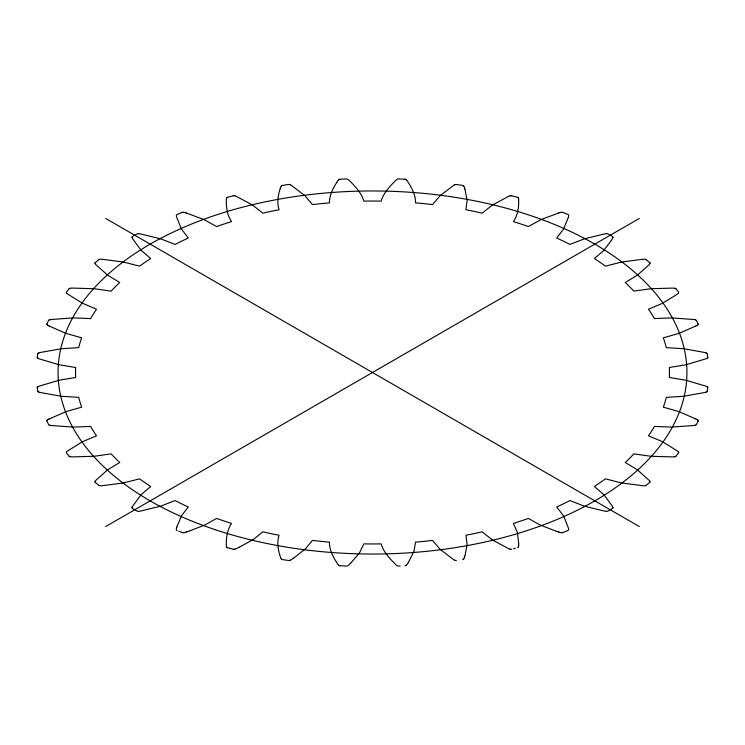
<?xml version="1.0" encoding="UTF-8"?>
<svg xmlns="http://www.w3.org/2000/svg" width="745" height="745" viewBox="0 0 745 745"><rect width="100%" height="100%" fill="white"/><g stroke="black" fill="none" stroke-linecap="round" stroke-linejoin="round"><path stroke-width="1.12" d="M518.678 544.921L518.697 543.925M518.678 545.163L518.669 545.414A13.922 8.037 0 0 1 518.464 546.895M518.697 543.803L517.449 532.535L513.445 523.409A296.957 171.443 0 0 0 528.391 518.427L539.911 524.908L555.789 531.064M37.25 357.442L37.818 353.717M707.75 387.558L707.182 391.283M176.928 526.78L181.556 515.689L188.308 506.982A296.957 171.443 0 0 1 175.094 500.575L160.65 506.162L141.056 510.94A13.922 8.037 0 0 1 138.57 511.331M176.863 527.032L176.537 528.13A13.922 8.037 0 0 0 176.304 529.611A2.235 1.294 0 0 0 176.91 530.487L177.31 530.58M568.388 217.112L568.463 216.869A13.922 8.037 0 0 0 568.696 215.389A2.235 1.294 0 0 0 568.09 214.513L562.708 212.409M568.314 217.354L563.648 228.957L556.692 238.018A296.957 171.443 0 0 1 569.906 244.425L584.35 238.838L603.944 234.06A13.922 8.037 0 0 1 606.43 233.669M464.601 556.953L464.917 555.975M464.526 557.195L464.442 557.446A13.922 8.037 0 0 1 463.79 558.88M280.204 188.662L280.558 187.554A13.922 8.037 0 0 1 281.21 186.12M280.167 188.783C278.006 195.479 276.786 202.938 279.086 209.755A296.957 171.443 0 0 0 262.864 213.163L252.611 205.061L237.031 196.708A13.922 8.037 0 0 0 234.926 195.842M464.954 555.854L467.106 544.632L465.914 535.245A296.957 171.443 0 0 0 482.136 531.837L492.389 539.939L507.969 548.292A13.922 8.037 0 0 0 510.074 549.158M46.87 324.066L48.555 320.452M698.13 420.934L696.445 424.548M611.431 240.281L612.297 238.875A13.922 8.037 0 0 0 612.967 237.441M611.356 240.402L603.506 250.739L594.342 258.524A296.957 171.443 0 0 1 605.434 266.161L621.33 262.1L642.069 259.362A13.922 8.037 0 0 1 644.63 259.223A2.235 1.294 0 0 1 646.139 259.577M336.824 182.311C332.903 188.448 329.299 195.395 329.458 202.864A296.957 171.443 0 0 0 312.453 204.596L304.789 195.59L291.956 185.794A13.922 8.037 0 0 0 290.15 184.732M336.898 182.199L337.578 181.147A13.922 8.037 0 0 1 338.658 179.796M408.409 562.335L413.903 551.505L415.542 542.136A296.957 171.443 0 0 0 432.547 540.404L440.211 549.41L453.044 559.206A13.922 8.037 0 0 0 454.85 560.268M408.325 562.456L407.422 563.853A13.922 8.037 0 0 1 406.342 565.204M69.127 288.762L66.389 292.152A2.235 1.294 0 0 0 66.603 293.046M675.873 456.238L678.611 452.848A2.235 1.294 0 0 0 678.397 451.954M350.867 562.95L359.435 552.939L363.867 543.878A296.957 171.443 0 0 0 381.133 543.878C383.554 552.101 389.672 558.573 395.66 564.449A13.922 8.037 0 0 0 397.132 565.669A2.235 1.294 0 0 0 398.556 566.107L400.195 565.976M350.653 563.164L349.34 564.449A13.922 8.037 0 0 1 347.868 565.669A2.235 1.294 0 0 1 346.444 566.107L339.962 565.725M95.202 262.687L98.927 259.623M649.798 482.313L646.073 485.377M675.072 295.625L661.709 303.699L648.476 309.203A296.957 171.443 0 0 1 654.38 318.571L671.72 317.901L692.831 319.419A13.922 8.037 0 0 1 695.327 319.791M675.352 295.439L676.991 294.284A13.922 8.037 0 0 0 678.481 293.074M293.921 557.884L305.357 548.888L312.453 540.404A296.957 171.443 0 0 0 329.458 542.136C329.309 550.089 333.341 557.39 337.578 563.853A13.922 8.037 0 0 0 338.658 565.204M293.642 558.07L291.956 559.206A13.922 8.037 0 0 1 290.15 560.268M132.452 236.556L137.033 233.911A2.235 1.294 0 0 1 138.551 233.716M612.548 508.444L607.967 511.089A2.235 1.294 0 0 1 606.449 511.284M105.706 526.538L639.294 218.462M49.114 418.997L66.081 411.594L81.68 407.17A296.957 171.443 0 0 1 78.681 397.355L61.397 396.275L41.068 392.662A13.922 8.037 0 0 1 38.731 392.038M695.886 326.003L678.918 333.406L663.32 337.83A296.957 171.443 0 0 1 666.319 347.645L683.603 348.725L703.932 352.338A13.922 8.037 0 0 1 706.269 352.962M239.517 547.109L253.468 539.38L262.864 531.837A296.957 171.443 0 0 0 279.086 535.245C276.646 542.49 278.164 550.387 280.558 557.446A13.922 8.037 0 0 0 281.21 558.88M239.192 547.268L237.031 548.292A13.922 8.037 0 0 1 234.926 549.158M566.694 530.989L568.016 530.449A2.235 1.294 0 0 0 568.603 529.62A13.922 8.037 0 0 0 568.444 528.13L563.714 516.164L556.692 506.982A296.957 171.443 0 0 0 569.906 500.575L584.35 506.162L603.944 510.94A13.922 8.037 0 0 0 606.43 511.331M565.371 531.53L566.032 531.26M564.71 531.8L562.708 532.591M182.292 212.409L176.984 214.551A2.235 1.294 0 0 0 176.397 215.38A13.922 8.037 0 0 0 176.556 216.869L181.286 228.836L188.308 238.018A296.957 171.443 0 0 0 175.094 244.425L160.65 238.838L141.056 234.06A13.922 8.037 0 0 0 138.57 233.669M189.211 531.064L205.089 524.908L216.609 518.427A296.957 171.443 0 0 0 231.555 523.409C227.225 529.816 226.042 537.825 226.331 545.414A13.922 8.037 0 0 0 226.536 546.895M558.787 212.958L540.926 219.626L528.391 226.573A296.957 171.443 0 0 0 513.445 221.591C517.673 215.324 518.92 207.52 518.678 200.079M186.213 532.042L188.839 531.185M227.458 197.35L233.334 195.767M515.344 548.255L513.51 548.748M339.962 179.275L346.425 178.949A2.235 1.294 0 0 1 347.803 179.368A13.922 8.037 0 0 1 349.321 180.56C355.328 186.408 361.437 192.899 363.867 201.122A296.957 171.443 0 0 1 381.133 201.122C383.554 192.899 389.682 186.427 395.66 180.551A13.922 8.037 0 0 1 397.132 179.331A2.235 1.294 0 0 1 398.556 178.893L405.038 179.275M511.666 195.767L517.542 197.35M233.334 549.233L227.458 547.65M186.213 212.958L204.074 219.626L216.609 226.573A296.957 171.443 0 0 1 231.555 221.591C227.225 215.184 226.042 207.184 226.331 199.585A13.922 8.037 0 0 1 226.536 198.105M556.161 531.185L558.787 532.042M181.622 532.33L180.29 531.8M179.629 531.53L178.968 531.26M695.886 418.997L678.918 411.594L663.32 407.17A296.957 171.443 0 0 0 666.319 397.355L683.603 396.275L703.932 392.662A13.922 8.037 0 0 0 706.269 392.038M49.114 326.003L66.081 333.406L81.68 337.83A296.957 171.443 0 0 0 78.681 347.645L61.397 348.725L41.068 352.338A13.922 8.037 0 0 0 38.731 352.962M105.706 218.462L639.294 526.538M134.724 509.776L137.033 511.089A2.235 1.294 0 0 0 138.551 511.284M134.156 509.45L132.452 508.444M612.548 236.556L607.967 233.911A2.235 1.294 0 0 0 606.449 233.716M646.073 259.623L649.798 262.687M98.927 485.377L95.202 482.313M675.873 288.762L678.611 292.152A2.235 1.294 0 0 1 678.397 293.046M69.127 456.238L66.389 452.848A2.235 1.294 0 0 1 66.603 451.954M696.445 320.452L698.13 324.066M48.555 424.548L46.87 420.934M464.917 189.025L464.442 187.554A13.922 8.037 0 0 0 463.79 186.12M464.954 189.146L467.106 200.368L465.914 209.755A296.957 171.443 0 0 1 482.136 213.163L492.389 205.061L507.969 196.708A13.922 8.037 0 0 1 510.074 195.842M707.182 353.717L707.75 357.442M37.818 391.283L37.25 387.558M518.678 199.837L518.669 199.585A13.922 8.037 0 0 0 518.464 198.105M183.847 532.628A2.235 1.294 0 0 1 182.264 532.647M186.203 532.032A13.922 8.037 0 0 1 183.885 532.675M227.393 547.696A2.235 1.294 0 0 1 226.629 546.886M234.88 549.112A2.235 1.294 0 0 1 233.315 549.288M281.293 558.862A2.235 1.294 0 0 0 282.29 559.579L288.604 560.501A2.235 1.294 0 0 0 290.084 560.221M339.934 565.781A2.235 1.294 0 0 1 338.733 565.176M406.267 565.176A2.235 1.294 0 0 1 405.066 565.781M456.396 560.557A2.235 1.294 0 0 1 454.916 560.221M463.707 558.862A2.235 1.294 0 0 1 462.71 559.579M511.685 549.288A2.235 1.294 0 0 1 510.12 549.112M518.371 546.886A2.235 1.294 0 0 1 517.607 547.696M561.115 532.675A13.922 8.037 0 0 1 558.797 532.032M562.736 532.647A2.235 1.294 0 0 1 561.153 532.628M612.884 507.568A2.235 1.294 0 0 1 612.632 508.472M612.967 507.559A13.922 8.037 0 0 0 612.278 506.125L604.018 494.81L594.342 486.476A296.957 171.443 0 0 0 605.434 478.839L621.33 482.9L642.069 485.638A13.922 8.037 0 0 0 644.63 485.777A2.235 1.294 0 0 0 646.139 485.423M649.854 481.419A2.235 1.294 0 0 1 649.882 482.332M649.938 481.4A13.922 8.037 0 0 0 648.821 480.059L637.282 469.741L625.251 462.505A296.957 171.443 0 0 0 633.883 453.873L650.757 456.275L671.999 456.89A13.922 8.037 0 0 0 674.57 456.769M675.948 456.275A2.235 1.294 0 0 1 674.551 456.722M678.481 451.926A13.922 8.037 0 0 0 676.972 450.725L662.51 441.72L648.476 435.797A296.957 171.443 0 0 0 654.38 426.429L671.72 427.099L692.831 425.581A13.922 8.037 0 0 0 695.327 425.209M696.528 424.576A2.235 1.294 0 0 1 695.299 425.153M697.655 420.078A2.235 1.294 0 0 1 698.223 420.934M695.877 419.007A13.922 8.037 0 0 1 697.72 420.05M707.275 391.302A2.235 1.294 0 0 1 706.232 391.991M707.024 386.757A2.235 1.294 0 0 1 707.843 387.549M707.079 386.72A13.922 8.037 0 0 0 704.956 385.882L686.024 380.276L669.336 377.482A296.957 171.443 0 0 0 669.336 367.518L686.024 364.724L704.966 359.127A13.922 8.037 0 0 0 707.079 358.28M707.843 357.451A2.235 1.294 0 0 1 707.024 358.243M706.232 353.009A2.235 1.294 0 0 1 707.275 353.698M697.72 324.95A13.922 8.037 0 0 1 695.877 325.993M698.223 324.066A2.235 1.294 0 0 1 697.655 324.922M695.299 319.847A2.235 1.294 0 0 1 696.528 320.424M674.551 288.278A2.235 1.294 0 0 1 675.948 288.725M674.57 288.231A13.922 8.037 0 0 0 671.999 288.119L650.757 288.725L633.883 291.127A296.957 171.443 0 0 0 625.251 282.495L637.282 275.259L648.839 264.95A13.922 8.037 0 0 0 649.938 263.6M649.882 262.668A2.235 1.294 0 0 1 649.854 263.581M612.632 236.528A2.235 1.294 0 0 1 612.884 237.431M561.153 212.372A2.235 1.294 0 0 1 562.736 212.353M558.797 212.968A13.922 8.037 0 0 1 561.115 212.325M517.607 197.304A2.235 1.294 0 0 1 518.371 198.114M510.12 195.888A2.235 1.294 0 0 1 511.685 195.712M463.707 186.138A2.235 1.294 0 0 0 462.71 185.421L456.396 184.499A2.235 1.294 0 0 0 454.916 184.779M454.85 184.732A13.922 8.037 0 0 0 453.053 185.803L440.211 195.59L432.547 204.596A296.957 171.443 0 0 0 415.542 202.864C415.691 194.911 411.659 187.61 407.422 181.147A13.922 8.037 0 0 0 406.342 179.796M405.066 179.219A2.235 1.294 0 0 1 406.267 179.824M338.733 179.824A2.235 1.294 0 0 1 339.934 179.219M290.084 184.779A2.235 1.294 0 0 0 288.604 184.443L282.346 185.468A2.235 1.294 0 0 0 281.293 186.138M233.315 195.712A2.235 1.294 0 0 1 234.88 195.888M226.629 198.114A2.235 1.294 0 0 1 227.393 197.304M183.885 212.325A13.922 8.037 0 0 1 186.203 212.968M182.264 212.353A2.235 1.294 0 0 1 183.847 212.372M132.116 237.431A2.235 1.294 0 0 1 132.368 236.528M132.033 237.441A13.922 8.037 0 0 0 132.722 238.875L140.982 250.19L150.658 258.524A296.957 171.443 0 0 0 139.566 266.161L123.67 262.1L102.931 259.362A13.922 8.037 0 0 0 100.37 259.223A2.235 1.294 0 0 0 98.861 259.577M95.146 263.581A2.235 1.294 0 0 1 95.118 262.668M95.062 263.6A13.922 8.037 0 0 0 96.18 264.941L107.718 275.259L119.749 282.495A296.957 171.443 0 0 0 111.117 291.127L94.243 288.725L73.001 288.11A13.922 8.037 0 0 0 70.43 288.231M69.052 288.725A2.235 1.294 0 0 1 70.449 288.278M66.519 293.074A13.922 8.037 0 0 0 68.028 294.275L82.49 303.28L96.524 309.203A296.957 171.443 0 0 0 90.62 318.571L73.28 317.901L52.169 319.419A13.922 8.037 0 0 0 49.673 319.791M48.472 320.424A2.235 1.294 0 0 1 49.701 319.847M47.345 324.922A2.235 1.294 0 0 1 46.777 324.066M49.123 325.993A13.922 8.037 0 0 1 47.28 324.95M37.725 353.698A2.235 1.294 0 0 1 38.768 353.009M37.976 358.243A2.235 1.294 0 0 1 37.157 357.451M37.92 358.28A13.922 8.037 0 0 0 40.044 359.118L58.976 364.724L75.664 367.518A296.957 171.443 0 0 0 75.664 377.482L58.976 380.276L40.034 385.873A13.922 8.037 0 0 0 37.92 386.72M37.157 387.549A2.235 1.294 0 0 1 37.976 386.757M38.768 391.991A2.235 1.294 0 0 1 37.725 391.302M47.28 420.05A13.922 8.037 0 0 1 49.123 419.007M46.777 420.934A2.235 1.294 0 0 1 47.345 420.078M49.701 425.153A2.235 1.294 0 0 1 48.472 424.576M49.673 425.209A13.922 8.037 0 0 0 52.169 425.572L73.28 427.099L90.62 426.429A296.957 171.443 0 0 0 96.524 435.797L82.49 441.72L68.009 450.716A13.922 8.037 0 0 0 66.519 451.926M70.449 456.722A2.235 1.294 0 0 1 69.052 456.275M70.43 456.769A13.922 8.037 0 0 0 73.001 456.881L94.243 456.275L111.117 453.873A296.957 171.443 0 0 0 119.749 462.505L107.718 469.741L96.161 480.05A13.922 8.037 0 0 0 95.062 481.4M95.118 482.332A2.235 1.294 0 0 1 95.146 481.419M98.861 485.423A2.235 1.294 0 0 0 100.361 485.721A13.922 8.037 0 0 0 102.931 485.628L123.67 482.9L139.566 478.839A296.957 171.443 0 0 0 150.658 486.476L140.982 494.81L132.703 506.125A13.922 8.037 0 0 0 132.033 507.559M132.368 508.472A2.235 1.294 0 0 1 132.116 507.568M215.286 529.714A314.427 181.529 0 0 0 686.927 372.5A314.427 181.529 0 0 0 215.286 215.286A314.427 181.529 0 0 0 215.286 529.714"/></g></svg>
